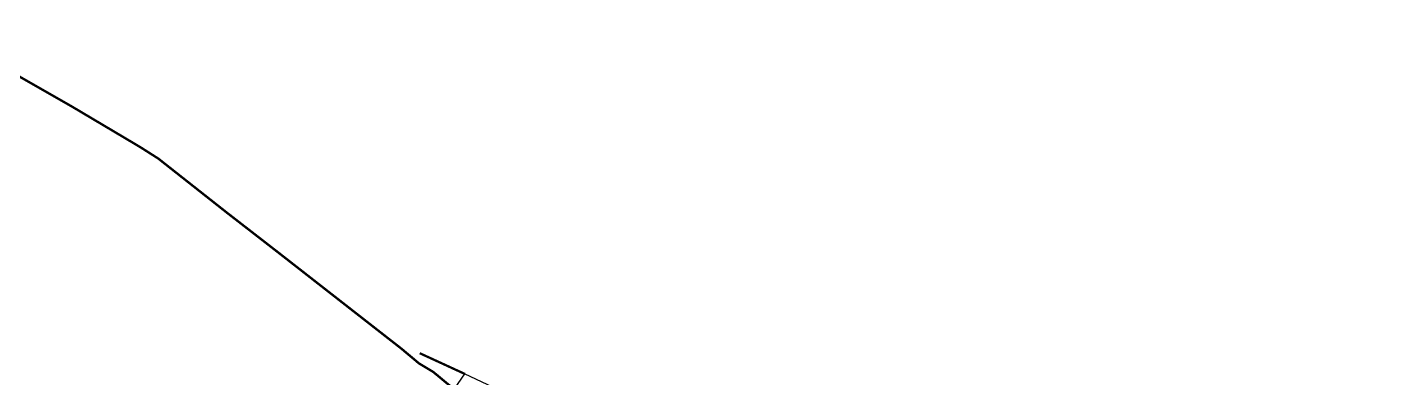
# Model space of a CAD drawing. Header units: metres. Extents: x 290051 to 294767, y 2012509 to 2018894.
# Drawn here: x 292975 to 294494, y 2016440 to 2016828 of the extents above; entities that cross this region are included whole.
import ezdxf

# ---------------------------------------------------------------- set-up
doc = ezdxf.new("R2010")
doc.units = ezdxf.units.M
doc.header["$LTSCALE"] = 0.3
doc.header["$MEASUREMENT"] = 0
doc.linetypes.add('DIVIDE', pattern=[1.25, 0.5, -0.25, 0, -0.25, 0, -0.25])
for name, color, linetype in [('OFF', 1, 'Continuous'), ('POLY_WATER', 4, 'Continuous'), ('V_BOUND_LINE', 7, 'Continuous'), ('V_DIVIDE_LINE', 7, 'DIVIDE')]:
    doc.layers.add(name, color=color, linetype=linetype)

# ---------------------------------------------------------------- blocks, each defined once
blk = doc.blocks.new('LHIUI')
at = {"layer": 'V_BOUND_LINE', "const_width": 0.5}
blk.add_lwpolyline([(589.15, 484.67), (618.25, 468.11), (632.81, 459.5), (636.7, 457.04), (651.35, 445.53), (662.16, 437.18), (688.61, 416.6), (692.32, 413.5), (695.39, 411.66), (699.68, 408.12)], dxfattribs=at)
blk = doc.blocks.new('FGH')
at = {"layer": 'OFF'}
blk.add_lwpolyline([(432.96, 755.16), (436.41, 759.89), (446.99, 775.2)], dxfattribs=at)
at = {"layer": 'POLY_WATER'}
blk.add_lwpolyline([(446.99, 775.2), (459.13, 769.51), (485.7, 758.2), (518.37, 743.27), (549.93, 728.74), (564.99, 721.56), (584.41, 712.99), (590.79, 710.28), (598.38, 706.56), (608.69, 701.68), (643.11, 686.19), (649.61, 682.97), (647.24, 646.32)], dxfattribs=at)
at = {"layer": 'V_DIVIDE_LINE', "ltscale": 10, "const_width": 0.5, "flags": 128}
blk.add_lwpolyline([(446.99, 775.2), (437.2, 779.7)], dxfattribs=at)

msp = doc.modelspace()

# ---------------------------------------------------------------- block references
at = {"xscale": 5.203049788143298, "yscale": 5.203049788143298, "zscale": 5.203049788143298, "rotation": 359.9062659017293}
msp.add_blockref('LHIUI', (289803.3, 2014309.9), dxfattribs=at)
at = {"xscale": 5.105537398015979, "yscale": 5.105537398015979, "zscale": 5.105537398015979}
msp.add_blockref('FGH', (291177.8, 2012485.9), dxfattribs=at)

doc.saveas('drawing.dxf')
